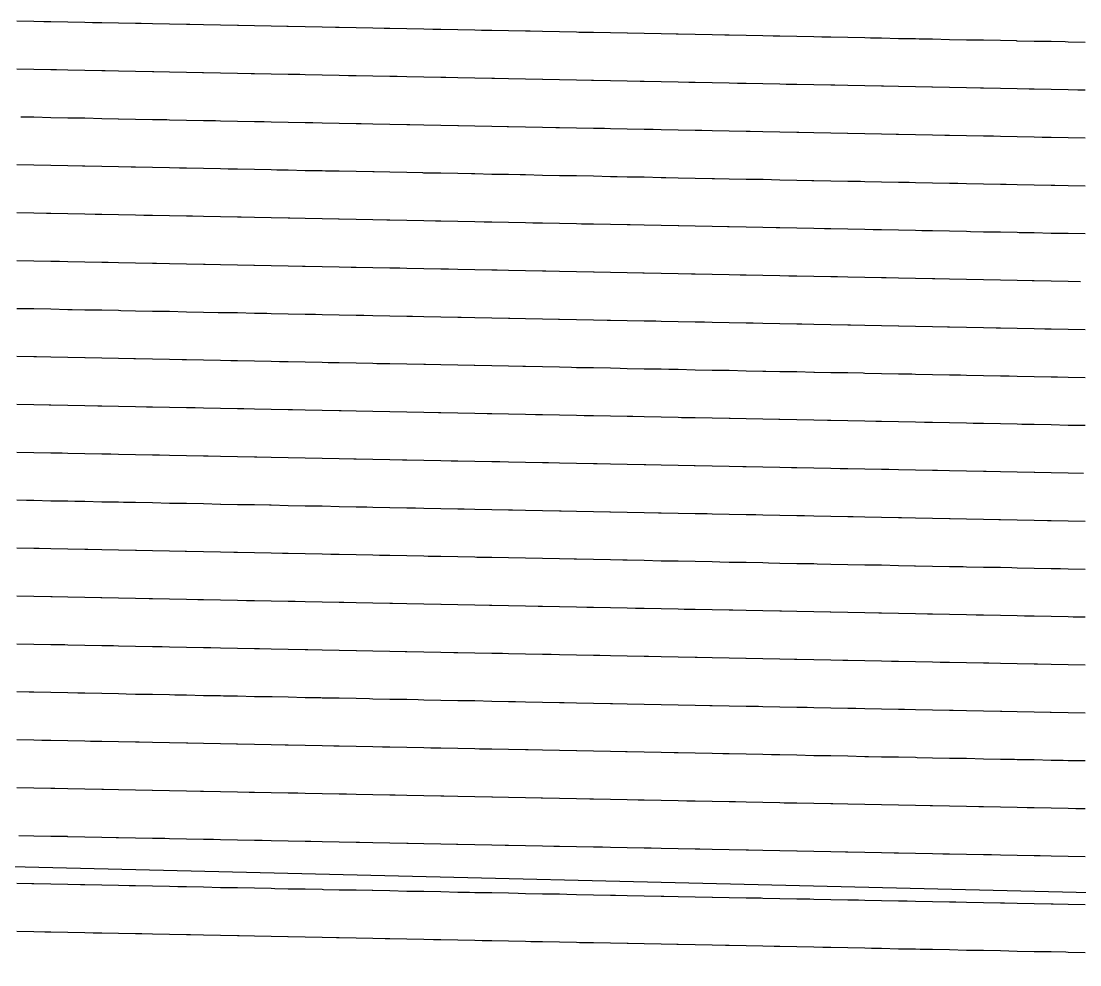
# Model space of a CAD drawing. Header units: metres. Extents: x 2418 to 4584, y 40 to 163.
# Drawn here: x 4042.7 to 4178.1, y 40 to 160.6 of the extents above; entities that cross this region are included whole.
import ezdxf

# ---------------------------------------------------------------- set-up
doc = ezdxf.new("R2010")
doc.units = ezdxf.units.M
for name, color, linetype in [('Contour_Level_10', 7, 'Continuous'), ('Contour_Level_11', 7, 'Continuous'), ('Contour_Level_12', 7, 'Continuous'), ('Contour_Level_13', 7, 'Continuous'), ('Contour_Level_14', 7, 'Continuous'), ('Contour_Level_15', 7, 'Continuous'), ('Contour_Level_16', 7, 'Continuous'), ('Contour_Level_17', 7, 'Continuous'), ('Contour_Level_18', 7, 'Continuous'), ('Contour_Level_19', 7, 'Continuous'), ('Contour_Level_20', 7, 'Continuous'), ('Contour_Level_21', 7, 'Continuous'), ('Contour_Level_22', 7, 'Continuous'), ('Contour_Level_3', 7, 'Continuous'), ('Contour_Level_4', 7, 'Continuous'), ('Contour_Level_5', 7, 'Continuous'), ('Contour_Level_6', 7, 'Continuous'), ('Contour_Level_7', 7, 'Continuous'), ('Contour_Level_8', 7, 'Continuous'), ('Contour_Level_9', 7, 'Continuous')]:
    doc.layers.add(name, color=color, linetype=linetype)

msp = doc.modelspace()

# ---------------------------------------------------------------- linework, layer by layer
at = {"layer": 'Contour_Level_10'}
msp.add_lwpolyline([(4178.77, 115.04), (4176.6, 115.08), (4175.26, 115.11), (4174.44, 115.12), (4172.27, 115.16), (4170.1, 115.21), (4169.04, 115.23), (4167.93, 115.25), (4165.76, 115.29), (4163.59, 115.34), (4162.83, 115.35), (4161.43, 115.38), (4159.26, 115.42), (4157.09, 115.46), (4156.61, 115.47), (4154.92, 115.51), (4152.75, 115.55), (4150.59, 115.59), (4150.39, 115.6), (4148.42, 115.64), (4146.25, 115.68), (4144.17, 115.72), (4144.08, 115.72), (4141.91, 115.77), (4139.75, 115.81), (4137.95, 115.84), (4137.58, 115.85), (4135.41, 115.89), (4133.24, 115.94), (4131.73, 115.97), (4131.07, 115.98), (4128.91, 116.02), (4126.74, 116.07), (4125.52, 116.09), (4124.57, 116.11), (4122.4, 116.15), (4120.23, 116.19), (4119.3, 116.21), (4118.07, 116.24), (4115.9, 116.28), (4113.73, 116.32), (4113.08, 116.34), (4111.56, 116.37), (4109.39, 116.41), (4107.23, 116.45), (4106.86, 116.46), (4105.06, 116.5), (4102.89, 116.54), (4100.72, 116.58), (4100.64, 116.58), (4098.55, 116.62), (4096.38, 116.67), (4094.42, 116.71), (4094.22, 116.71), (4092.05, 116.75), (4089.88, 116.8), (4088.21, 116.83), (4087.71, 116.84), (4085.54, 116.88), (4083.38, 116.92), (4081.99, 116.95), (4081.21, 116.97), (4079.04, 117.01), (4076.87, 117.05), (4075.77, 117.08), (4074.7, 117.1), (4072.54, 117.14), (4070.37, 117.18), (4069.55, 117.2), (4068.2, 117.22), (4066.03, 117.27), (4063.86, 117.31), (4063.33, 117.32), (4061.7, 117.35), (4059.53, 117.4), (4057.36, 117.44), (4057.12, 117.44), (4055.19, 117.48), (4053.02, 117.53), (4050.9, 117.57), (4050.86, 117.57), (4048.69, 117.61), (4046.52, 117.65), (4044.68, 117.69), (4044.35, 117.7), (4042.18, 117.74)], dxfattribs=at)
at = {"layer": 'Contour_Level_11'}
msp.add_lwpolyline([(4178.77, 108.91), (4176.9, 108.95), (4176.6, 108.95), (4174.44, 109), (4172.27, 109.04), (4170.69, 109.07), (4170.1, 109.08), (4167.93, 109.13), (4165.76, 109.17), (4164.47, 109.2), (4163.59, 109.21), (4161.43, 109.26), (4159.26, 109.3), (4158.25, 109.32), (4157.09, 109.34), (4154.92, 109.38), (4152.75, 109.43), (4152.03, 109.44), (4150.59, 109.47), (4148.42, 109.51), (4146.25, 109.56), (4145.81, 109.56), (4144.08, 109.6), (4141.91, 109.64), (4139.75, 109.68), (4139.59, 109.69), (4137.58, 109.73), (4135.41, 109.77), (4133.38, 109.81), (4133.24, 109.81), (4131.07, 109.86), (4128.91, 109.9), (4127.16, 109.93), (4126.74, 109.94), (4124.57, 109.99), (4122.4, 110.03), (4120.94, 110.06), (4120.23, 110.07), (4118.07, 110.11), (4115.9, 110.16), (4114.72, 110.18), (4113.73, 110.2), (4111.56, 110.24), (4109.39, 110.29), (4108.5, 110.3), (4107.23, 110.33), (4105.06, 110.37), (4102.89, 110.41), (4102.29, 110.43), (4100.72, 110.46), (4098.55, 110.5), (4096.38, 110.54), (4096.07, 110.55), (4094.22, 110.59), (4092.05, 110.63), (4089.88, 110.67), (4089.85, 110.67), (4087.71, 110.71), (4085.54, 110.76), (4083.63, 110.8), (4083.38, 110.8), (4081.21, 110.84), (4079.04, 110.89), (4077.41, 110.92), (4076.87, 110.93), (4074.7, 110.97), (4072.54, 111.02), (4071.19, 111.04), (4070.37, 111.06), (4068.2, 111.1), (4066.03, 111.14), (4064.98, 111.17), (4063.86, 111.19), (4061.7, 111.23), (4059.53, 111.27), (4058.76, 111.29), (4057.36, 111.32), (4055.19, 111.36), (4053.02, 111.4), (4052.54, 111.41), (4050.86, 111.44), (4048.69, 111.49), (4046.52, 111.53), (4046.32, 111.53), (4044.35, 111.57), (4042.18, 111.62)], dxfattribs=at)
at = {"layer": 'Contour_Level_12'}
msp.add_lwpolyline([(4178.55, 102.79), (4176.6, 102.83), (4174.44, 102.87), (4172.33, 102.92), (4172.27, 102.92), (4170.1, 102.96), (4167.93, 103), (4166.11, 103.04), (4165.76, 103.05), (4163.59, 103.09), (4161.43, 103.13), (4159.89, 103.16), (4159.26, 103.17), (4157.09, 103.22), (4154.92, 103.26), (4153.67, 103.29), (4152.75, 103.3), (4150.59, 103.35), (4148.42, 103.39), (4147.45, 103.41), (4146.25, 103.43), (4144.08, 103.48), (4141.91, 103.52), (4141.24, 103.53), (4139.75, 103.56), (4137.58, 103.6), (4135.41, 103.65), (4135.02, 103.65), (4133.24, 103.69), (4131.07, 103.73), (4128.91, 103.78), (4128.8, 103.78), (4126.74, 103.82), (4124.57, 103.86), (4122.58, 103.9), (4122.4, 103.9), (4120.23, 103.95), (4118.07, 103.99), (4116.36, 104.02), (4115.9, 104.03), (4113.73, 104.08), (4111.56, 104.12), (4110.15, 104.15), (4109.39, 104.16), (4107.23, 104.2), (4105.06, 104.25), (4103.93, 104.27), (4102.89, 104.29), (4100.72, 104.33), (4098.55, 104.38), (4097.71, 104.39), (4096.38, 104.42), (4094.22, 104.46), (4092.05, 104.51), (4091.49, 104.52), (4089.88, 104.55), (4087.71, 104.59), (4085.54, 104.63), (4085.27, 104.64), (4083.38, 104.68), (4081.21, 104.72), (4079.05, 104.76), (4079.04, 104.76), (4076.87, 104.81), (4074.7, 104.85), (4072.84, 104.89), (4072.54, 104.89), (4070.37, 104.93), (4068.2, 104.98), (4066.62, 105.01), (4066.03, 105.02), (4063.86, 105.06), (4061.7, 105.11), (4060.4, 105.13), (4059.53, 105.15), (4057.36, 105.19), (4055.19, 105.24), (4054.18, 105.26), (4053.02, 105.28), (4050.86, 105.32), (4048.69, 105.36), (4047.96, 105.38), (4046.52, 105.41), (4044.35, 105.45), (4042.18, 105.49)], dxfattribs=at)
at = {"layer": 'Contour_Level_13'}
msp.add_lwpolyline([(4178.77, 96.66), (4176.6, 96.71), (4174.44, 96.75), (4173.97, 96.76), (4172.27, 96.79), (4170.1, 96.84), (4167.93, 96.88), (4167.75, 96.88), (4165.76, 96.92), (4163.59, 96.97), (4161.53, 97.01), (4161.43, 97.01), (4159.26, 97.05), (4157.09, 97.09), (4155.31, 97.13), (4154.92, 97.14), (4152.75, 97.18), (4150.59, 97.22), (4149.1, 97.25), (4148.42, 97.27), (4146.25, 97.31), (4144.08, 97.35), (4142.88, 97.38), (4141.91, 97.39), (4139.75, 97.44), (4137.58, 97.48), (4136.66, 97.5), (4135.41, 97.52), (4133.24, 97.57), (4131.07, 97.61), (4130.44, 97.62), (4128.91, 97.65), (4126.74, 97.69), (4124.57, 97.74), (4124.22, 97.74), (4122.4, 97.78), (4120.23, 97.82), (4118.07, 97.87), (4118.01, 97.87), (4115.9, 97.91), (4113.73, 97.95), (4111.79, 97.99), (4111.56, 98), (4109.39, 98.04), (4107.23, 98.08), (4105.57, 98.11), (4105.06, 98.12), (4102.89, 98.17), (4100.72, 98.21), (4099.35, 98.24), (4098.55, 98.25), (4096.38, 98.3), (4094.22, 98.34), (4093.13, 98.36), (4092.05, 98.38), (4089.88, 98.42), (4087.71, 98.47), (4086.91, 98.48), (4085.54, 98.51), (4083.38, 98.55), (4081.21, 98.6), (4080.7, 98.61), (4079.04, 98.64), (4076.87, 98.68), (4074.7, 98.73), (4074.48, 98.73), (4072.54, 98.77), (4070.37, 98.81), (4068.26, 98.85), (4068.2, 98.85), (4066.03, 98.9), (4063.86, 98.94), (4062.04, 98.98), (4061.7, 98.98), (4059.53, 99.03), (4057.36, 99.07), (4055.82, 99.1), (4055.19, 99.11), (4053.02, 99.15), (4050.86, 99.2), (4049.6, 99.22), (4048.69, 99.24), (4046.52, 99.28), (4044.35, 99.33), (4043.39, 99.35), (4042.18, 99.37)], dxfattribs=at)
at = {"layer": 'Contour_Level_14'}
msp.add_lwpolyline([(4178.77, 90.54), (4176.6, 90.58), (4175.61, 90.6), (4174.44, 90.63), (4172.27, 90.67), (4170.1, 90.71), (4169.39, 90.73), (4167.93, 90.76), (4165.76, 90.8), (4163.59, 90.84), (4163.17, 90.85), (4161.43, 90.88), (4159.26, 90.93), (4157.09, 90.97), (4156.96, 90.97), (4154.92, 91.01), (4152.75, 91.06), (4150.74, 91.1), (4150.59, 91.1), (4148.42, 91.14), (4146.25, 91.18), (4144.52, 91.22), (4144.08, 91.23), (4141.91, 91.27), (4139.75, 91.31), (4138.3, 91.34), (4137.58, 91.36), (4135.41, 91.4), (4133.24, 91.44), (4132.08, 91.47), (4131.07, 91.49), (4128.91, 91.53), (4126.74, 91.57), (4125.87, 91.59), (4124.57, 91.61), (4122.4, 91.66), (4120.23, 91.7), (4119.65, 91.71), (4118.07, 91.74), (4115.9, 91.79), (4113.73, 91.83), (4113.43, 91.83), (4111.56, 91.87), (4109.39, 91.91), (4107.23, 91.96), (4107.21, 91.96), (4105.06, 92), (4102.89, 92.04), (4100.99, 92.08), (4100.72, 92.09), (4098.55, 92.13), (4096.38, 92.17), (4094.77, 92.2), (4094.22, 92.22), (4092.05, 92.26), (4089.88, 92.3), (4088.56, 92.33), (4087.71, 92.34), (4085.54, 92.39), (4083.38, 92.43), (4082.34, 92.45), (4081.21, 92.47), (4079.04, 92.52), (4076.87, 92.56), (4076.12, 92.57), (4074.7, 92.6), (4072.54, 92.64), (4070.37, 92.69), (4069.9, 92.7), (4068.2, 92.73), (4066.03, 92.77), (4063.86, 92.82), (4063.68, 92.82), (4061.7, 92.86), (4059.53, 92.9), (4057.46, 92.94), (4057.36, 92.95), (4055.19, 92.99), (4053.02, 93.03), (4051.25, 93.07), (4050.86, 93.07), (4048.69, 93.12), (4046.52, 93.16), (4045.03, 93.19), (4044.35, 93.2), (4042.18, 93.25)], dxfattribs=at)
at = {"layer": 'Contour_Level_15'}
msp.add_lwpolyline([(4178.77, 84.42), (4177.25, 84.45), (4176.6, 84.46), (4174.44, 84.5), (4172.27, 84.55), (4171.04, 84.57), (4170.1, 84.59), (4167.93, 84.63), (4165.76, 84.67), (4164.82, 84.69), (4163.59, 84.72), (4161.43, 84.76), (4159.26, 84.8), (4158.6, 84.82), (4157.09, 84.85), (4154.92, 84.89), (4152.75, 84.93), (4152.38, 84.94), (4150.59, 84.98), (4148.42, 85.02), (4146.25, 85.06), (4146.16, 85.06), (4144.08, 85.1), (4141.91, 85.15), (4139.94, 85.19), (4139.75, 85.19), (4137.58, 85.23), (4135.41, 85.28), (4133.73, 85.31), (4133.24, 85.32), (4131.07, 85.36), (4128.91, 85.4), (4127.51, 85.43), (4126.74, 85.45), (4124.57, 85.49), (4122.4, 85.53), (4121.29, 85.56), (4120.23, 85.58), (4118.07, 85.62), (4115.9, 85.66), (4115.07, 85.68), (4113.73, 85.71), (4111.56, 85.75), (4109.39, 85.79), (4108.85, 85.8), (4107.23, 85.83), (4105.06, 85.88), (4102.89, 85.92), (4102.63, 85.92), (4100.72, 85.96), (4098.55, 86.01), (4096.42, 86.05), (4096.38, 86.05), (4094.22, 86.09), (4092.05, 86.13), (4090.2, 86.17), (4089.88, 86.18), (4087.71, 86.22), (4085.54, 86.26), (4083.98, 86.29), (4083.38, 86.31), (4081.21, 86.35), (4079.04, 86.39), (4077.76, 86.42), (4076.87, 86.44), (4074.7, 86.48), (4072.54, 86.52), (4071.54, 86.54), (4070.37, 86.56), (4068.2, 86.61), (4066.03, 86.65), (4065.32, 86.66), (4063.86, 86.69), (4061.7, 86.74), (4059.53, 86.78), (4059.11, 86.79), (4057.36, 86.82), (4055.19, 86.86), (4053.02, 86.91), (4052.89, 86.91), (4050.86, 86.95), (4048.69, 86.99), (4046.67, 87.03), (4046.52, 87.04), (4044.35, 87.08), (4042.18, 87.12)], dxfattribs=at)
at = {"layer": 'Contour_Level_16'}
msp.add_lwpolyline([(4178.77, 78.29), (4176.6, 78.34), (4174.44, 78.38), (4172.68, 78.41), (4172.27, 78.42), (4170.1, 78.47), (4167.93, 78.51), (4166.46, 78.54), (4165.76, 78.55), (4163.59, 78.59), (4161.43, 78.64), (4160.24, 78.66), (4159.26, 78.68), (4157.09, 78.72), (4154.92, 78.77), (4154.02, 78.78), (4152.75, 78.81), (4150.59, 78.85), (4148.42, 78.89), (4147.8, 78.91), (4146.25, 78.94), (4144.08, 78.98), (4141.91, 79.02), (4141.59, 79.03), (4139.75, 79.07), (4137.58, 79.11), (4135.41, 79.15), (4135.37, 79.15), (4133.24, 79.2), (4131.07, 79.24), (4129.15, 79.28), (4128.91, 79.28), (4126.74, 79.32), (4124.57, 79.37), (4122.93, 79.4), (4122.4, 79.41), (4120.23, 79.45), (4118.07, 79.5), (4116.71, 79.52), (4115.9, 79.54), (4113.73, 79.58), (4111.56, 79.62), (4110.49, 79.65), (4109.39, 79.67), (4107.23, 79.71), (4105.06, 79.75), (4104.28, 79.77), (4102.89, 79.8), (4100.72, 79.84), (4098.55, 79.88), (4098.06, 79.89), (4096.38, 79.93), (4094.22, 79.97), (4092.05, 80.01), (4091.84, 80.02), (4089.88, 80.05), (4087.71, 80.1), (4085.62, 80.14), (4085.54, 80.14), (4083.38, 80.18), (4081.21, 80.23), (4079.4, 80.26), (4079.04, 80.27), (4076.87, 80.31), (4074.7, 80.35), (4073.18, 80.38), (4072.54, 80.4), (4070.37, 80.44), (4068.2, 80.48), (4066.97, 80.51), (4066.03, 80.53), (4063.86, 80.57), (4061.7, 80.61), (4060.75, 80.63), (4059.53, 80.65), (4057.36, 80.7), (4055.19, 80.74), (4054.53, 80.75), (4053.02, 80.78), (4050.86, 80.83), (4048.69, 80.87), (4048.31, 80.88), (4046.52, 80.91), (4044.35, 80.96), (4042.18, 81)], dxfattribs=at)
at = {"layer": 'Contour_Level_17'}
msp.add_lwpolyline([(4178.77, 72.17), (4176.6, 72.21), (4174.44, 72.26), (4174.32, 72.26), (4172.27, 72.3), (4170.1, 72.34), (4168.1, 72.38), (4167.93, 72.38), (4165.76, 72.43), (4163.59, 72.47), (4161.88, 72.5), (4161.43, 72.51), (4159.26, 72.56), (4157.09, 72.6), (4155.66, 72.63), (4154.92, 72.64), (4152.75, 72.69), (4150.59, 72.73), (4149.45, 72.75), (4148.42, 72.77), (4146.25, 72.81), (4144.08, 72.86), (4143.23, 72.87), (4141.91, 72.9), (4139.75, 72.94), (4137.58, 72.99), (4137.01, 73), (4135.41, 73.03), (4133.24, 73.07), (4131.07, 73.11), (4130.79, 73.12), (4128.91, 73.16), (4126.74, 73.2), (4124.57, 73.24), (4124.57, 73.24), (4122.4, 73.29), (4120.23, 73.33), (4118.35, 73.37), (4118.07, 73.37), (4115.9, 73.42), (4113.73, 73.46), (4112.14, 73.49), (4111.56, 73.5), (4109.39, 73.54), (4107.23, 73.59), (4105.92, 73.61), (4105.06, 73.63), (4102.89, 73.67), (4100.72, 73.72), (4099.7, 73.74), (4098.55, 73.76), (4096.38, 73.8), (4094.22, 73.84), (4093.48, 73.86), (4092.05, 73.89), (4089.88, 73.93), (4087.71, 73.97), (4087.26, 73.98), (4085.54, 74.02), (4083.38, 74.06), (4081.21, 74.1), (4081.04, 74.11), (4079.04, 74.14), (4076.87, 74.19), (4074.83, 74.23), (4074.7, 74.23), (4072.54, 74.27), (4070.37, 74.32), (4068.61, 74.35), (4068.2, 74.36), (4066.03, 74.4), (4063.86, 74.45), (4062.39, 74.47), (4061.7, 74.49), (4059.53, 74.53), (4057.36, 74.57), (4056.17, 74.6), (4055.19, 74.62), (4053.02, 74.66), (4050.86, 74.7), (4049.95, 74.72), (4048.69, 74.75), (4046.52, 74.79), (4044.35, 74.83), (4043.74, 74.84), (4042.18, 74.87)], dxfattribs=at)
at = {"layer": 'Contour_Level_18'}
msp.add_lwpolyline([(4178.77, 66.05), (4176.6, 66.09), (4175.96, 66.1), (4174.44, 66.13), (4172.27, 66.18), (4170.1, 66.22), (4169.74, 66.23), (4167.93, 66.26), (4165.76, 66.3), (4163.59, 66.35), (4163.52, 66.35), (4161.43, 66.39), (4159.26, 66.43), (4157.31, 66.47), (4157.09, 66.48), (4154.92, 66.52), (4152.75, 66.56), (4151.09, 66.59), (4150.59, 66.6), (4148.42, 66.65), (4146.25, 66.69), (4144.87, 66.72), (4144.08, 66.73), (4141.91, 66.78), (4139.75, 66.82), (4138.65, 66.84), (4137.58, 66.86), (4135.41, 66.91), (4133.24, 66.95), (4132.43, 66.96), (4131.07, 66.99), (4128.91, 67.03), (4126.74, 67.08), (4126.21, 67.09), (4124.57, 67.12), (4122.4, 67.16), (4120.23, 67.21), (4120, 67.21), (4118.07, 67.25), (4115.9, 67.29), (4113.78, 67.33), (4113.73, 67.33), (4111.56, 67.38), (4109.39, 67.42), (4107.56, 67.46), (4107.23, 67.46), (4105.06, 67.51), (4102.89, 67.55), (4101.34, 67.58), (4100.72, 67.59), (4098.55, 67.63), (4096.38, 67.68), (4095.12, 67.7), (4094.22, 67.72), (4092.05, 67.76), (4089.88, 67.81), (4088.91, 67.83), (4087.71, 67.85), (4085.54, 67.89), (4083.38, 67.94), (4082.69, 67.95), (4081.21, 67.98), (4079.04, 68.02), (4076.87, 68.06), (4076.47, 68.07), (4074.7, 68.11), (4072.54, 68.15), (4070.37, 68.19), (4070.25, 68.2), (4068.2, 68.24), (4066.03, 68.28), (4064.03, 68.32), (4063.86, 68.32), (4061.7, 68.36), (4059.53, 68.41), (4057.81, 68.44), (4057.36, 68.45), (4055.19, 68.49), (4053.02, 68.54), (4051.6, 68.56), (4050.86, 68.58), (4048.69, 68.62), (4046.52, 68.67), (4045.38, 68.69), (4044.35, 68.71), (4042.18, 68.75)], dxfattribs=at)
at = {"layer": 'Contour_Level_19'}
msp.add_lwpolyline([(4178.77, 59.92), (4177.6, 59.95), (4176.6, 59.97), (4174.44, 60.01), (4172.27, 60.05), (4171.38, 60.07), (4170.1, 60.09), (4167.93, 60.14), (4165.76, 60.18), (4165.17, 60.19), (4163.59, 60.22), (4161.43, 60.27), (4159.26, 60.31), (4158.95, 60.32), (4157.09, 60.35), (4154.92, 60.4), (4152.75, 60.44), (4152.73, 60.44), (4150.59, 60.48), (4148.42, 60.52), (4146.51, 60.56), (4146.25, 60.57), (4144.08, 60.61), (4141.91, 60.65), (4140.29, 60.68), (4139.75, 60.7), (4137.58, 60.74), (4135.41, 60.78), (4134.07, 60.81), (4133.24, 60.82), (4131.07, 60.87), (4128.91, 60.91), (4127.86, 60.93), (4126.74, 60.95), (4124.57, 61), (4122.4, 61.04), (4121.64, 61.05), (4120.23, 61.08), (4118.07, 61.12), (4115.9, 61.17), (4115.42, 61.18), (4113.73, 61.21), (4111.56, 61.25), (4109.39, 61.3), (4109.2, 61.3), (4107.23, 61.34), (4105.06, 61.38), (4102.98, 61.42), (4102.89, 61.43), (4100.72, 61.47), (4098.55, 61.51), (4096.77, 61.55), (4096.38, 61.55), (4094.22, 61.6), (4092.05, 61.64), (4090.55, 61.67), (4089.88, 61.68), (4087.71, 61.73), (4085.54, 61.77), (4084.33, 61.79), (4083.38, 61.81), (4081.21, 61.85), (4079.04, 61.9), (4078.11, 61.92), (4076.87, 61.94), (4074.7, 61.98), (4072.54, 62.03), (4071.89, 62.04), (4070.37, 62.07), (4068.2, 62.11), (4066.03, 62.16), (4065.67, 62.16), (4063.86, 62.2), (4061.7, 62.24), (4059.53, 62.28), (4059.46, 62.29), (4057.36, 62.33), (4055.19, 62.37), (4053.24, 62.41), (4053.02, 62.41), (4050.86, 62.46), (4048.69, 62.5), (4047.02, 62.53), (4046.52, 62.54), (4044.35, 62.58), (4042.18, 62.63)], dxfattribs=at)
at = {"layer": 'Contour_Level_20'}
msp.add_lwpolyline([(4178.77, 53.8), (4176.6, 53.84), (4174.44, 53.89), (4173.03, 53.91), (4172.27, 53.93), (4170.1, 53.97), (4167.93, 54.01), (4166.81, 54.04), (4165.76, 54.06), (4163.59, 54.1), (4161.43, 54.14), (4160.59, 54.16), (4159.26, 54.19), (4157.09, 54.23), (4154.92, 54.27), (4154.37, 54.28), (4152.75, 54.31), (4150.59, 54.36), (4148.42, 54.4), (4148.15, 54.41), (4146.25, 54.44), (4144.08, 54.49), (4141.93, 54.53), (4141.91, 54.53), (4139.75, 54.57), (4137.58, 54.61), (4135.72, 54.65), (4135.41, 54.66), (4133.24, 54.7), (4131.07, 54.74), (4129.5, 54.77), (4128.91, 54.79), (4126.74, 54.83), (4124.57, 54.87), (4123.28, 54.9), (4122.4, 54.92), (4120.23, 54.96), (4118.07, 55), (4117.06, 55.02), (4115.9, 55.04), (4113.73, 55.09), (4111.56, 55.13), (4110.84, 55.14), (4109.39, 55.17), (4107.23, 55.22), (4105.06, 55.26), (4104.63, 55.27), (4102.89, 55.3), (4100.72, 55.34), (4098.55, 55.39), (4098.41, 55.39), (4096.38, 55.43), (4094.22, 55.47), (4092.19, 55.51), (4092.05, 55.52), (4089.88, 55.56), (4087.71, 55.6), (4085.97, 55.64), (4085.54, 55.65), (4083.38, 55.69), (4081.21, 55.73), (4079.75, 55.76), (4079.04, 55.77), (4076.87, 55.82), (4074.7, 55.86), (4073.53, 55.88), (4072.54, 55.9), (4070.37, 55.95), (4068.2, 55.99), (4067.32, 56.01), (4066.03, 56.03), (4063.86, 56.07), (4061.7, 56.12), (4061.1, 56.13), (4059.53, 56.16), (4057.36, 56.2), (4055.19, 56.25), (4054.88, 56.25), (4053.02, 56.29), (4050.86, 56.33), (4048.69, 56.37), (4048.66, 56.38), (4046.52, 56.42), (4044.35, 56.46), (4042.44, 56.5)], dxfattribs=at)
at = {"layer": 'Contour_Level_21'}
for points in [[(2418.3, 91.48), (4565.81, 40)], [(4178.77, 47.68), (4176.6, 47.72), (4174.67, 47.76), (4174.44, 47.76), (4172.27, 47.8), (4170.1, 47.85), (4168.45, 47.88), (4167.93, 47.89), (4165.76, 47.93), (4163.59, 47.98), (4162.23, 48), (4161.43, 48.02), (4159.26, 48.06), (4157.09, 48.1), (4156.01, 48.13), (4154.92, 48.15), (4152.75, 48.19), (4150.59, 48.23), (4149.79, 48.25), (4148.42, 48.28), (4146.25, 48.32), (4144.08, 48.36), (4143.58, 48.37), (4141.91, 48.41), (4139.75, 48.45), (4137.58, 48.49), (4137.36, 48.5), (4135.41, 48.53), (4133.24, 48.58), (4131.14, 48.62), (4131.07, 48.62), (4128.91, 48.66), (4126.74, 48.71), (4124.92, 48.74), (4124.57, 48.75), (4122.4, 48.79), (4120.23, 48.83), (4118.7, 48.86), (4118.07, 48.88), (4115.9, 48.92), (4113.73, 48.96), (4112.49, 48.99), (4111.56, 49.01), (4109.39, 49.05), (4107.23, 49.09), (4106.27, 49.11), (4105.06, 49.14), (4102.89, 49.18), (4100.72, 49.22), (4100.05, 49.23), (4098.55, 49.26), (4096.38, 49.31), (4094.22, 49.35), (4093.83, 49.36), (4092.05, 49.39), (4089.88, 49.44), (4087.71, 49.48), (4087.61, 49.48), (4085.54, 49.52), (4083.38, 49.56), (4081.39, 49.6), (4081.21, 49.61), (4079.04, 49.65), (4076.87, 49.69), (4075.18, 49.73), (4074.7, 49.74), (4072.54, 49.78), (4070.37, 49.82), (4068.96, 49.85), (4068.2, 49.86), (4066.03, 49.91), (4063.86, 49.95), (4062.74, 49.97), (4061.7, 49.99), (4059.53, 50.04), (4057.36, 50.08), (4056.52, 50.1), (4055.19, 50.12), (4053.02, 50.17), (4050.86, 50.21), (4050.3, 50.22), (4048.69, 50.25), (4046.52, 50.29), (4044.35, 50.34), (4044.08, 50.34), (4042.18, 50.38)]]:
    msp.add_lwpolyline(points, dxfattribs=at)
at = {"layer": 'Contour_Level_22'}
msp.add_lwpolyline([(4178.77, 41.55), (4176.6, 41.59), (4176.31, 41.6), (4174.44, 41.64), (4172.27, 41.68), (4170.1, 41.72), (4170.09, 41.72), (4167.93, 41.77), (4165.76, 41.81), (4163.87, 41.85), (4163.59, 41.85), (4161.43, 41.9), (4159.26, 41.94), (4157.66, 41.97), (4157.09, 41.98), (4154.92, 42.02), (4152.75, 42.07), (4151.44, 42.09), (4150.59, 42.11), (4148.42, 42.15), (4146.25, 42.2), (4145.22, 42.22), (4144.08, 42.24), (4141.91, 42.28), (4139.75, 42.32), (4139, 42.34), (4137.58, 42.37), (4135.41, 42.41), (4133.24, 42.45), (4132.78, 42.46), (4131.07, 42.5), (4128.91, 42.54), (4126.74, 42.58), (4126.56, 42.59), (4124.57, 42.63), (4122.4, 42.67), (4120.35, 42.71), (4120.23, 42.71), (4118.07, 42.75), (4115.9, 42.8), (4114.13, 42.83), (4113.73, 42.84), (4111.56, 42.88), (4109.39, 42.93), (4107.91, 42.95), (4107.23, 42.97), (4105.06, 43.01), (4102.89, 43.05), (4101.69, 43.08), (4100.72, 43.1), (4098.55, 43.14), (4096.38, 43.18), (4095.47, 43.2), (4094.22, 43.23), (4092.05, 43.27), (4089.88, 43.31), (4089.25, 43.32), (4087.71, 43.35), (4085.54, 43.4), (4083.38, 43.44), (4083.04, 43.45), (4081.21, 43.48), (4079.04, 43.53), (4076.87, 43.57), (4076.82, 43.57), (4074.7, 43.61), (4072.54, 43.66), (4070.6, 43.69), (4070.37, 43.7), (4068.2, 43.74), (4066.03, 43.78), (4064.38, 43.82), (4063.86, 43.83), (4061.7, 43.87), (4059.53, 43.91), (4058.16, 43.94), (4057.36, 43.96), (4055.19, 44), (4053.02, 44.04), (4051.94, 44.06), (4050.86, 44.08), (4048.69, 44.13), (4046.52, 44.17), (4045.73, 44.19), (4044.35, 44.21), (4042.18, 44.26)], dxfattribs=at)
at = {"layer": 'Contour_Level_3'}
msp.add_lwpolyline([(4178.77, 157.9), (4176.6, 157.94), (4176.21, 157.95), (4174.44, 157.99), (4172.27, 158.03), (4170.1, 158.07), (4169.99, 158.08), (4167.93, 158.12), (4165.76, 158.16), (4163.77, 158.2), (4163.59, 158.2), (4161.43, 158.24), (4159.26, 158.29), (4157.55, 158.32), (4157.09, 158.33), (4154.92, 158.37), (4152.75, 158.42), (4151.33, 158.44), (4150.59, 158.46), (4148.42, 158.5), (4146.25, 158.55), (4145.11, 158.57), (4144.08, 158.59), (4141.91, 158.63), (4139.75, 158.67), (4138.9, 158.69), (4137.58, 158.72), (4135.41, 158.76), (4133.24, 158.8), (4132.68, 158.81), (4131.07, 158.85), (4128.91, 158.89), (4126.74, 158.93), (4126.46, 158.94), (4124.57, 158.97), (4122.4, 159.02), (4120.24, 159.06), (4120.23, 159.06), (4118.07, 159.1), (4115.9, 159.15), (4114.02, 159.18), (4113.73, 159.19), (4111.56, 159.23), (4109.39, 159.27), (4107.8, 159.31), (4107.23, 159.32), (4105.06, 159.36), (4102.89, 159.4), (4101.59, 159.43), (4100.72, 159.45), (4098.55, 159.49), (4096.38, 159.53), (4095.37, 159.55), (4094.22, 159.58), (4092.05, 159.62), (4089.88, 159.66), (4089.15, 159.68), (4087.71, 159.7), (4085.54, 159.75), (4083.38, 159.79), (4082.93, 159.8), (4081.21, 159.83), (4079.04, 159.88), (4076.87, 159.92), (4076.71, 159.92), (4074.7, 159.96), (4072.54, 160), (4070.5, 160.05), (4070.37, 160.05), (4068.2, 160.09), (4066.03, 160.13), (4064.28, 160.17), (4063.86, 160.18), (4061.7, 160.22), (4059.53, 160.26), (4058.06, 160.29), (4057.36, 160.31), (4055.19, 160.35), (4053.02, 160.39), (4051.84, 160.41), (4050.86, 160.43), (4048.69, 160.48), (4046.52, 160.52), (4045.62, 160.54), (4044.35, 160.56), (4042.18, 160.61)], dxfattribs=at)
at = {"layer": 'Contour_Level_4'}
msp.add_lwpolyline([(4178.77, 151.78), (4177.85, 151.8), (4176.6, 151.82), (4174.44, 151.86), (4172.27, 151.91), (4171.63, 151.92), (4170.1, 151.95), (4167.93, 151.99), (4165.76, 152.04), (4165.41, 152.04), (4163.59, 152.08), (4161.43, 152.12), (4159.26, 152.16), (4159.19, 152.17), (4157.09, 152.21), (4154.92, 152.25), (4152.97, 152.29), (4152.75, 152.29), (4150.59, 152.34), (4148.42, 152.38), (4146.76, 152.41), (4146.25, 152.42), (4144.08, 152.46), (4141.91, 152.51), (4140.54, 152.53), (4139.75, 152.55), (4137.58, 152.59), (4135.41, 152.64), (4134.32, 152.66), (4133.24, 152.68), (4131.07, 152.72), (4128.91, 152.76), (4128.1, 152.78), (4126.74, 152.81), (4124.57, 152.85), (4122.4, 152.89), (4121.88, 152.9), (4120.23, 152.94), (4118.07, 152.98), (4115.9, 153.02), (4115.67, 153.03), (4113.73, 153.07), (4111.56, 153.11), (4109.45, 153.15), (4109.39, 153.15), (4107.23, 153.19), (4105.06, 153.24), (4103.23, 153.27), (4102.89, 153.28), (4100.72, 153.32), (4098.55, 153.37), (4097.01, 153.4), (4096.38, 153.41), (4094.22, 153.45), (4092.05, 153.49), (4090.79, 153.52), (4089.88, 153.54), (4087.71, 153.58), (4085.54, 153.62), (4084.57, 153.64), (4083.38, 153.67), (4081.21, 153.71), (4079.04, 153.75), (4078.36, 153.77), (4076.87, 153.8), (4074.7, 153.84), (4072.54, 153.88), (4072.14, 153.89), (4070.37, 153.92), (4068.2, 153.97), (4066.03, 154.01), (4065.92, 154.01), (4063.86, 154.05), (4061.7, 154.1), (4059.7, 154.14), (4059.53, 154.14), (4057.36, 154.18), (4055.19, 154.22), (4053.48, 154.26), (4053.02, 154.27), (4050.86, 154.31), (4048.69, 154.35), (4047.26, 154.38), (4046.52, 154.4), (4044.35, 154.44), (4042.18, 154.48)], dxfattribs=at)
at = {"layer": 'Contour_Level_5'}
msp.add_lwpolyline([(4178.77, 145.65), (4176.6, 145.7), (4174.44, 145.74), (4173.27, 145.76), (4172.27, 145.78), (4170.1, 145.83), (4167.93, 145.87), (4167.05, 145.89), (4165.76, 145.91), (4163.59, 145.95), (4161.43, 146), (4160.83, 146.01), (4159.26, 146.04), (4157.09, 146.08), (4154.92, 146.13), (4154.62, 146.13), (4152.75, 146.17), (4150.59, 146.21), (4148.42, 146.25), (4148.4, 146.26), (4146.25, 146.3), (4144.08, 146.34), (4142.18, 146.38), (4141.91, 146.38), (4139.75, 146.43), (4137.58, 146.47), (4135.96, 146.5), (4135.41, 146.51), (4133.24, 146.56), (4131.07, 146.6), (4129.74, 146.62), (4128.91, 146.64), (4126.74, 146.68), (4124.57, 146.73), (4123.53, 146.75), (4122.4, 146.77), (4120.23, 146.81), (4118.07, 146.86), (4117.31, 146.87), (4115.9, 146.9), (4113.73, 146.94), (4111.56, 146.98), (4111.09, 146.99), (4109.39, 147.03), (4107.23, 147.07), (4105.06, 147.11), (4104.87, 147.12), (4102.89, 147.16), (4100.72, 147.2), (4098.65, 147.24), (4098.55, 147.24), (4096.38, 147.29), (4094.22, 147.33), (4092.43, 147.36), (4092.05, 147.37), (4089.88, 147.41), (4087.71, 147.46), (4086.22, 147.49), (4085.54, 147.5), (4083.38, 147.54), (4081.21, 147.59), (4080, 147.61), (4079.04, 147.63), (4076.87, 147.67), (4074.7, 147.71), (4073.78, 147.73), (4072.54, 147.76), (4070.37, 147.8), (4068.2, 147.84), (4067.56, 147.86), (4066.03, 147.89), (4063.86, 147.93), (4061.7, 147.97), (4061.34, 147.98), (4059.53, 148.01), (4057.36, 148.06), (4055.19, 148.1), (4055.12, 148.1), (4053.02, 148.14), (4050.86, 148.19), (4048.91, 148.23), (4048.69, 148.23), (4046.52, 148.27), (4044.35, 148.32), (4042.69, 148.35)], dxfattribs=at)
at = {"layer": 'Contour_Level_6'}
msp.add_lwpolyline([(4178.77, 139.53), (4176.6, 139.57), (4174.91, 139.61), (4174.44, 139.62), (4172.27, 139.66), (4170.1, 139.7), (4168.69, 139.73), (4167.93, 139.74), (4165.76, 139.79), (4163.59, 139.83), (4162.48, 139.85), (4161.43, 139.87), (4159.26, 139.92), (4157.09, 139.96), (4156.26, 139.98), (4154.92, 140), (4152.75, 140.05), (4150.59, 140.09), (4150.04, 140.1), (4148.42, 140.13), (4146.25, 140.17), (4144.08, 140.22), (4143.82, 140.22), (4141.91, 140.26), (4139.75, 140.3), (4137.6, 140.35), (4137.58, 140.35), (4135.41, 140.39), (4133.24, 140.43), (4131.39, 140.47), (4131.07, 140.47), (4128.91, 140.52), (4126.74, 140.56), (4125.17, 140.59), (4124.57, 140.6), (4122.4, 140.65), (4120.23, 140.69), (4118.95, 140.71), (4118.07, 140.73), (4115.9, 140.78), (4113.73, 140.82), (4112.73, 140.84), (4111.56, 140.86), (4109.39, 140.9), (4107.23, 140.95), (4106.51, 140.96), (4105.06, 140.99), (4102.89, 141.03), (4100.72, 141.08), (4100.29, 141.08), (4098.55, 141.12), (4096.38, 141.16), (4094.22, 141.2), (4094.08, 141.21), (4092.05, 141.25), (4089.88, 141.29), (4087.86, 141.33), (4087.71, 141.33), (4085.54, 141.38), (4083.38, 141.42), (4081.64, 141.45), (4081.21, 141.46), (4079.04, 141.5), (4076.87, 141.55), (4075.42, 141.58), (4074.7, 141.59), (4072.54, 141.63), (4070.37, 141.68), (4069.2, 141.7), (4068.2, 141.72), (4066.03, 141.76), (4063.86, 141.81), (4062.98, 141.82), (4061.7, 141.85), (4059.53, 141.89), (4057.36, 141.93), (4056.77, 141.95), (4055.19, 141.98), (4053.02, 142.02), (4050.86, 142.06), (4050.55, 142.07), (4048.69, 142.11), (4046.52, 142.15), (4044.35, 142.19), (4044.33, 142.19), (4042.18, 142.23)], dxfattribs=at)
at = {"layer": 'Contour_Level_7'}
msp.add_lwpolyline([(4178.77, 133.41), (4176.6, 133.45), (4176.55, 133.45), (4174.44, 133.49), (4172.27, 133.54), (4170.34, 133.57), (4170.1, 133.58), (4167.93, 133.62), (4165.76, 133.66), (4164.12, 133.7), (4163.59, 133.71), (4161.43, 133.75), (4159.26, 133.79), (4157.9, 133.82), (4157.09, 133.84), (4154.92, 133.88), (4152.75, 133.92), (4151.68, 133.94), (4150.59, 133.96), (4148.42, 134.01), (4146.25, 134.05), (4145.46, 134.07), (4144.08, 134.09), (4141.91, 134.14), (4139.75, 134.18), (4139.25, 134.19), (4137.58, 134.22), (4135.41, 134.27), (4133.24, 134.31), (4133.03, 134.31), (4131.07, 134.35), (4128.91, 134.39), (4126.81, 134.44), (4126.74, 134.44), (4124.57, 134.48), (4122.4, 134.52), (4120.59, 134.56), (4120.23, 134.57), (4118.07, 134.61), (4115.9, 134.65), (4114.37, 134.68), (4113.73, 134.69), (4111.56, 134.74), (4109.39, 134.78), (4108.15, 134.8), (4107.23, 134.82), (4105.06, 134.87), (4102.89, 134.91), (4101.94, 134.93), (4100.72, 134.95), (4098.55, 134.99), (4096.38, 135.04), (4095.72, 135.05), (4094.22, 135.08), (4092.05, 135.12), (4089.88, 135.17), (4089.5, 135.17), (4087.71, 135.21), (4085.54, 135.25), (4083.38, 135.3), (4083.28, 135.3), (4081.21, 135.34), (4079.04, 135.38), (4077.06, 135.42), (4076.87, 135.42), (4074.7, 135.47), (4072.54, 135.51), (4070.84, 135.54), (4070.37, 135.55), (4068.2, 135.6), (4066.03, 135.64), (4064.63, 135.67), (4063.86, 135.68), (4061.7, 135.72), (4059.53, 135.77), (4058.41, 135.79), (4057.36, 135.81), (4055.19, 135.85), (4053.02, 135.9), (4052.19, 135.91), (4050.86, 135.94), (4048.69, 135.98), (4046.52, 136.03), (4045.97, 136.04), (4044.35, 136.07), (4042.18, 136.11)], dxfattribs=at)
at = {"layer": 'Contour_Level_8'}
msp.add_lwpolyline([(4178.2, 127.29), (4176.6, 127.33), (4174.44, 127.37), (4172.27, 127.41), (4171.98, 127.42), (4170.1, 127.45), (4167.93, 127.5), (4165.76, 127.54), (4165.76, 127.54), (4163.59, 127.58), (4161.43, 127.63), (4159.54, 127.66), (4159.26, 127.67), (4157.09, 127.71), (4154.92, 127.76), (4153.32, 127.79), (4152.75, 127.8), (4150.59, 127.84), (4148.42, 127.88), (4147.11, 127.91), (4146.25, 127.93), (4144.08, 127.97), (4141.91, 128.01), (4140.89, 128.03), (4139.75, 128.06), (4137.58, 128.1), (4135.41, 128.14), (4134.67, 128.16), (4133.24, 128.18), (4131.07, 128.23), (4128.91, 128.27), (4128.45, 128.28), (4126.74, 128.31), (4124.57, 128.36), (4122.4, 128.4), (4122.23, 128.4), (4120.23, 128.44), (4118.07, 128.48), (4116.01, 128.53), (4115.9, 128.53), (4113.73, 128.57), (4111.56, 128.61), (4109.8, 128.65), (4109.39, 128.66), (4107.23, 128.7), (4105.06, 128.74), (4103.58, 128.77), (4102.89, 128.79), (4100.72, 128.83), (4098.55, 128.87), (4097.36, 128.89), (4096.38, 128.91), (4094.22, 128.96), (4092.05, 129), (4091.14, 129.02), (4089.88, 129.04), (4087.71, 129.09), (4085.54, 129.13), (4084.92, 129.14), (4083.38, 129.17), (4081.21, 129.21), (4079.04, 129.26), (4078.7, 129.26), (4076.87, 129.3), (4074.7, 129.34), (4072.54, 129.39), (4072.49, 129.39), (4070.37, 129.43), (4068.2, 129.47), (4066.27, 129.51), (4066.03, 129.52), (4063.86, 129.56), (4061.7, 129.6), (4060.05, 129.63), (4059.53, 129.64), (4057.36, 129.69), (4055.19, 129.73), (4053.83, 129.76), (4053.02, 129.77), (4050.86, 129.82), (4048.69, 129.86), (4047.61, 129.88), (4046.52, 129.9), (4044.35, 129.94), (4042.18, 129.99)], dxfattribs=at)
at = {"layer": 'Contour_Level_9'}
msp.add_lwpolyline([(4178.77, 121.16), (4176.6, 121.2), (4174.44, 121.25), (4173.62, 121.26), (4172.27, 121.29), (4170.1, 121.33), (4167.93, 121.37), (4167.4, 121.38), (4165.76, 121.42), (4163.59, 121.46), (4161.43, 121.5), (4161.18, 121.51), (4159.26, 121.55), (4157.09, 121.59), (4154.97, 121.63), (4154.92, 121.63), (4152.75, 121.67), (4150.59, 121.72), (4148.75, 121.75), (4148.42, 121.76), (4146.25, 121.8), (4144.08, 121.85), (4142.53, 121.88), (4141.91, 121.89), (4139.75, 121.93), (4137.58, 121.97), (4136.31, 122), (4135.41, 122.02), (4133.24, 122.06), (4131.07, 122.1), (4130.09, 122.12), (4128.91, 122.15), (4126.74, 122.19), (4124.57, 122.23), (4123.87, 122.25), (4122.4, 122.28), (4120.23, 122.32), (4118.07, 122.36), (4117.66, 122.37), (4115.9, 122.4), (4113.73, 122.45), (4111.56, 122.49), (4111.44, 122.49), (4109.39, 122.53), (4107.23, 122.58), (4105.22, 122.62), (4105.06, 122.62), (4102.89, 122.66), (4100.72, 122.7), (4099, 122.74), (4098.55, 122.75), (4096.38, 122.79), (4094.22, 122.83), (4092.78, 122.86), (4092.05, 122.88), (4089.88, 122.92), (4087.71, 122.96), (4086.56, 122.98), (4085.54, 123.01), (4083.38, 123.05), (4081.21, 123.09), (4080.35, 123.11), (4079.04, 123.13), (4076.87, 123.18), (4074.7, 123.22), (4074.13, 123.23), (4072.54, 123.26), (4070.37, 123.31), (4068.2, 123.35), (4067.91, 123.35), (4066.03, 123.39), (4063.86, 123.43), (4061.7, 123.48), (4061.69, 123.48), (4059.53, 123.52), (4057.36, 123.56), (4055.47, 123.6), (4055.19, 123.61), (4053.02, 123.65), (4050.86, 123.69), (4049.26, 123.72), (4048.69, 123.73), (4046.52, 123.78), (4044.35, 123.82), (4043.04, 123.85), (4042.18, 123.86)], dxfattribs=at)

doc.saveas('drawing.dxf')
